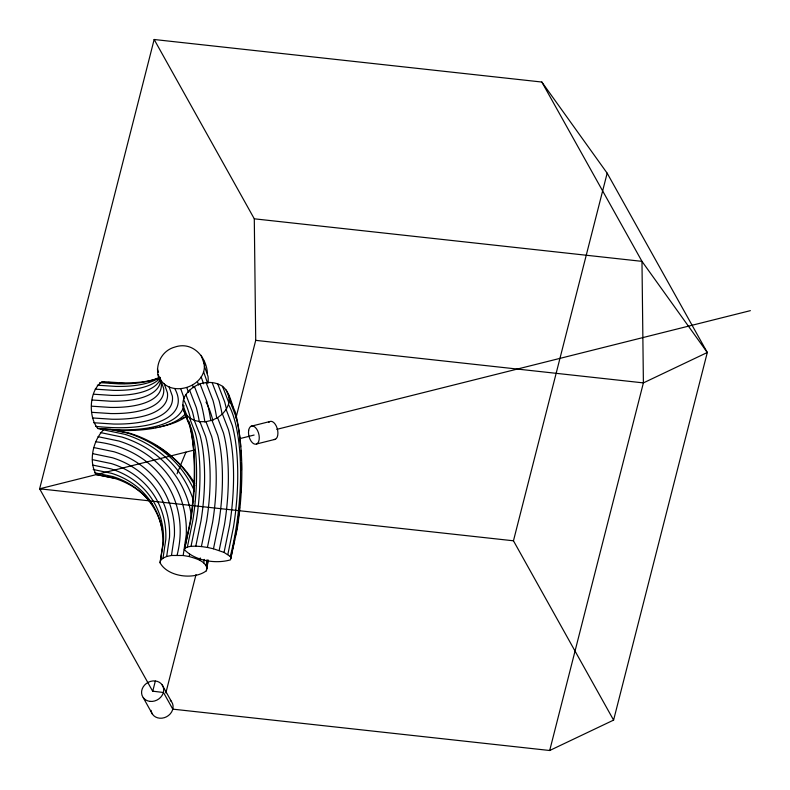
<?xml version="1.0" encoding="UTF-8"?>
<svg xmlns="http://www.w3.org/2000/svg" width="790" height="790" viewBox="0 0 790 790"><rect width="100%" height="100%" fill="white"/><g stroke="black" fill="none" stroke-linecap="round" stroke-linejoin="round"><path stroke-width="1.19" d="M185.423 413.851A125.126 48.289 14.3 0 1 121.67 430.51L97.782 428.506C88.134 416.607 88.934 390.408 102.246 381.59L121.67 382.874A102.493 39.549 14.3 0 0 152.776 380.02M152.5 504.652A91.393 79.178 -29.2 0 0 114.787 478.414L96.331 474.573C87.986 461.143 93.338 439.378 104.497 428.832M91.67 406.188L110.225 407.413A92.835 35.827 14.3 0 0 161.229 383.15C152.826 369.878 159.511 351.214 174.797 347.087C191.427 341.349 204.956 354.947 207.168 370.747A134.784 52.012 14.3 0 1 207.365 373.117M158.178 374.549C166.522 401.123 211.226 386.824 203.514 360.408M208.303 560.1L206.388 570.775C194.064 580.186 167.628 576.898 160.064 562.786L162.77 544.685A91.028 78.862 -29.2 0 0 111.637 473.338L93.21 469.507M160.064 562.786L163.49 541.98A93.24 80.778 -29.2 0 0 111.123 468.914L92.499 465.034M160.765 560.278L163.017 558.135L165.791 539.521A96.884 83.938 -29.2 0 0 111.38 463.592L92.42 459.652M163.017 558.135L166.67 556.496L169.514 537.447A101.703 88.115 -29.2 0 0 112.387 457.746L93.003 453.717M166.67 556.496L171.469 555.469L174.393 535.926A107.381 93.032 -29.2 0 0 114.076 451.771L94.178 447.634M171.469 555.469L183.171 555.498L186.252 534.87A119.715 103.717 -29.2 0 0 119.014 441.057L98.009 436.682M207.079 568.277C204.956 560.722 195.89 558.56 189.274 556.555L189.62 554.205M199.91 560.377L200.275 557.947M203.731 562.895L204.255 559.399M206.18 565.591L207.049 559.735M206.388 570.775L207.079 566.144M207.424 563.833L207.938 560.357M228.517 394.417L229.288 399.394L235.775 416.212A120.396 38.167 -83.7 0 1 237.099 529.438L230.463 559.873C215.67 564.129 195.288 560.88 184.435 549.702L190.617 521.489A102.305 32.439 -83.7 0 0 189.491 425.267C185.798 415.747 179.014 404.431 185.877 394.635C189.323 389.608 194.37 385.984 200.048 383.881C207.464 381.511 215.947 381.876 222.523 386.35C230.216 392.502 230.947 403.315 235.153 411.649A126.143 39.994 -83.7 0 1 240.693 446.696M231.154 558.323L230.265 556.476A114.224 36.212 -83.7 0 0 228.478 404.549L229.288 399.394M184.435 549.702L190.064 522.328A108.062 34.256 -83.7 0 0 189.146 421.732M185.127 548.142L187.378 546.996L192.74 520.936A97.377 30.869 -83.7 0 0 191.664 429.365L183.507 409.753M187.378 546.996L191.012 546.315L196.275 520.729A93.585 29.674 -83.7 0 0 195.239 432.723L189.501 417.831L185.818 414.197M191.012 546.315L195.792 546.167L200.996 520.877A91.206 28.914 -83.7 0 0 199.989 435.102L194.31 420.379L189.501 417.831M195.792 546.167L201.391 546.552L206.575 521.361A90.396 28.657 -83.7 0 0 205.578 436.347L199.919 421.682L194.31 420.379M201.391 546.552L207.424 547.44L212.629 522.15A91.206 28.914 -83.7 0 0 211.621 436.376L205.943 421.653L199.919 421.682M230.265 556.476L224.054 552.417L213.478 548.783L218.751 523.197A93.585 29.674 -83.7 0 0 217.714 435.181L211.967 420.29L205.943 421.653M219.156 550.482L224.518 524.432A97.377 30.869 -83.7 0 0 223.442 432.851L217.596 417.693L222.425 414.019L226.138 409.536L228.478 404.549M224.054 552.417L229.535 525.755A102.305 32.439 -83.7 0 0 228.409 429.533L222.425 414.019M227.846 554.462L233.475 527.098A108.062 34.256 -83.7 0 0 232.28 425.464L226.138 409.536M231.194 556.318L232.161 551.588M232.655 549.218L234.6 539.748M235.084 537.388L236.309 531.463M163.411 692.346L172.783 709.144L549.692 750.5L613.593 720.105L707.297 352.498L607.164 173.178L541.841 82.041L154.159 39.5L39.638 488.803L152.638 691.171L163.49 692.504M152.727 691.319L155.324 681.108M165.841 692.968L195.999 574.636M235.914 418.048L255.723 340.352L254.291 218.81L154.159 39.5M613.593 720.105L513.461 540.794L607.164 173.178M549.692 750.5L643.396 382.893L641.974 261.352L541.841 82.041M177.029 473.822L185.956 452.127M211.967 420.29L217.596 417.693M100.221 429.098L101.9 428.417M251.102 426.235L269.746 421.564M194.32 450.024L39.638 488.803L513.461 540.794M239.765 438.638L254.113 435.043M276.836 429.345L750.372 310.648M256.661 443.96L275.315 439.289M108.21 382.419L112.901 382.725M119.942 383.19L124.632 383.496M99.738 382.617L118.707 383.871A97.456 37.604 14.3 0 0 159.254 377.403M97.328 385.194L115.942 386.419A93.526 36.093 14.3 0 0 159.926 377.255M95.185 389.144L113.572 390.359A90.978 35.106 14.3 0 0 160.469 377.6M93.457 394.2L111.755 395.405A89.981 34.73 14.3 0 0 160.034 379.773M92.252 400.007L110.61 401.221A90.613 34.967 14.3 0 0 160.538 379.911M91.729 412.311L110.61 413.545A96.469 37.229 14.3 0 0 163.619 388.334L160.518 379.585M92.44 417.95L111.755 419.223A101.298 39.095 14.3 0 0 167.411 392.749L164.241 383.802M93.753 422.739L113.582 424.042A106.976 41.277 14.3 0 0 172.348 396.086L169.1 386.903M97.782 428.506L118.707 429.888A119.31 46.037 14.3 0 0 183.961 405.606M39.628 488.546L41.9 488.753M254.291 218.81L641.974 261.352L707.297 352.498L643.396 382.893L255.723 340.352M96.331 474.573L114.876 478.217M183.171 555.498L189.274 556.555M113.434 429.869L130.054 433.325A137.055 118.737 -29.2 0 1 194.794 485.583M110.008 429.365L127.634 433.038A134.507 116.535 -29.2 0 1 194.35 490.817M102.888 429.73L124.859 434.303A130.577 113.128 -29.2 0 1 193.748 501.344M100.399 432.555L121.917 437.038A125.531 108.753 -29.2 0 1 191.437 515.989M94.514 472.756L112.891 476.577A90.406 78.319 -29.2 0 1 162.464 530.564M207.424 547.44L213.478 548.783M102.246 381.59L103.875 381.985M162.098 684.782L171.469 701.579M143.267 697.698L152.559 714.348M226.207 389.974L232.981 407.551M222.523 386.35L228.972 403.078M217.704 383.792L224.656 401.814A137.253 43.509 -83.7 0 1 226.533 409.595M212.095 382.488L219.067 400.57A138.062 43.776 -83.7 0 1 222.02 413.802M206.072 382.518L213.024 400.54A137.253 43.509 -83.7 0 1 216.707 418.098M200.048 383.881L206.931 401.735A134.873 42.759 -83.7 0 1 210.742 420.24M194.429 386.488L201.203 404.065A131.081 41.554 -83.7 0 1 204.906 422.058M189.59 390.151L196.236 407.373A126.143 39.994 -83.7 0 1 199.357 421.919M185.877 394.635L192.365 411.442A120.396 38.167 -83.7 0 1 194.389 420.142M182.727 404.776L187.556 417.288M201.174 355.372L204.778 365.563M204.304 365.928L207.997 376.356A137.006 52.871 14.3 0 1 207.839 383.436M203.504 371.547L207.197 382.014M201.154 376.899L203.613 383.841M197.421 381.6L198.636 385.036M192.562 385.342L193.353 387.604M186.894 387.87L188.464 392.294M180.821 389.006L184.258 398.703M157.388 369.029L158.514 372.218M268.649 422.433A9.322 5.036 75.9 0 1 277.142 428.229A9.322 5.036 75.9 0 1 274.021 439.556M170.324 700.276A11.425 9.895 -29.2 0 1 166.512 716.787A11.425 9.895 -29.2 0 1 151.008 710.338M206.012 402.09A114.224 36.212 -83.7 0 1 212.856 420.527M240.94 450.359A126.143 39.994 -83.7 0 1 241.385 460.392M241.444 462.94A126.143 39.994 -83.7 0 1 241.503 470.09M241.325 480.725A126.143 39.994 -83.7 0 1 240.753 492.772M240.219 499.991A126.143 39.994 -83.7 0 1 239.903 503.625M239.558 507.279A126.143 39.994 -83.7 0 1 239.301 509.728M238.886 513.391A126.143 39.994 -83.7 0 1 238.442 517.045M237.968 520.699A126.143 39.994 -83.7 0 1 237.632 523.118M237.109 526.713A126.143 39.994 -83.7 0 1 236.546 530.278M183.537 399.622A114.224 36.212 -83.7 0 1 190.647 419.125M174.778 388.68A113.197 43.687 14.3 0 1 95.58 426.343M186.845 416.004A130.162 50.234 14.3 0 1 159.896 426.827M157.674 427.242A130.162 50.234 14.3 0 1 155.413 427.627M153.082 427.973A130.162 50.234 14.3 0 1 149.517 428.427M186.568 416.3A134.093 51.745 14.3 0 1 181.147 418.986M160.074 377.837A102.493 39.549 14.3 0 1 154.06 379.694M95.896 441.817A113.572 98.395 -29.2 0 1 177.108 555.133M155.64 445.451A138.053 119.596 -29.2 0 1 194.725 483.47M248.653 430.382A9.322 5.036 75.9 0 0 255.368 444.227A9.322 5.036 75.9 0 0 257.609 430.688A9.322 5.036 75.9 0 0 248.653 430.382M150.041 701.382A11.425 9.895 -29.2 0 0 163.263 687.083A11.425 9.895 -29.2 0 0 144.619 685.039A11.425 9.895 -29.2 0 0 150.041 701.382"/></g></svg>
